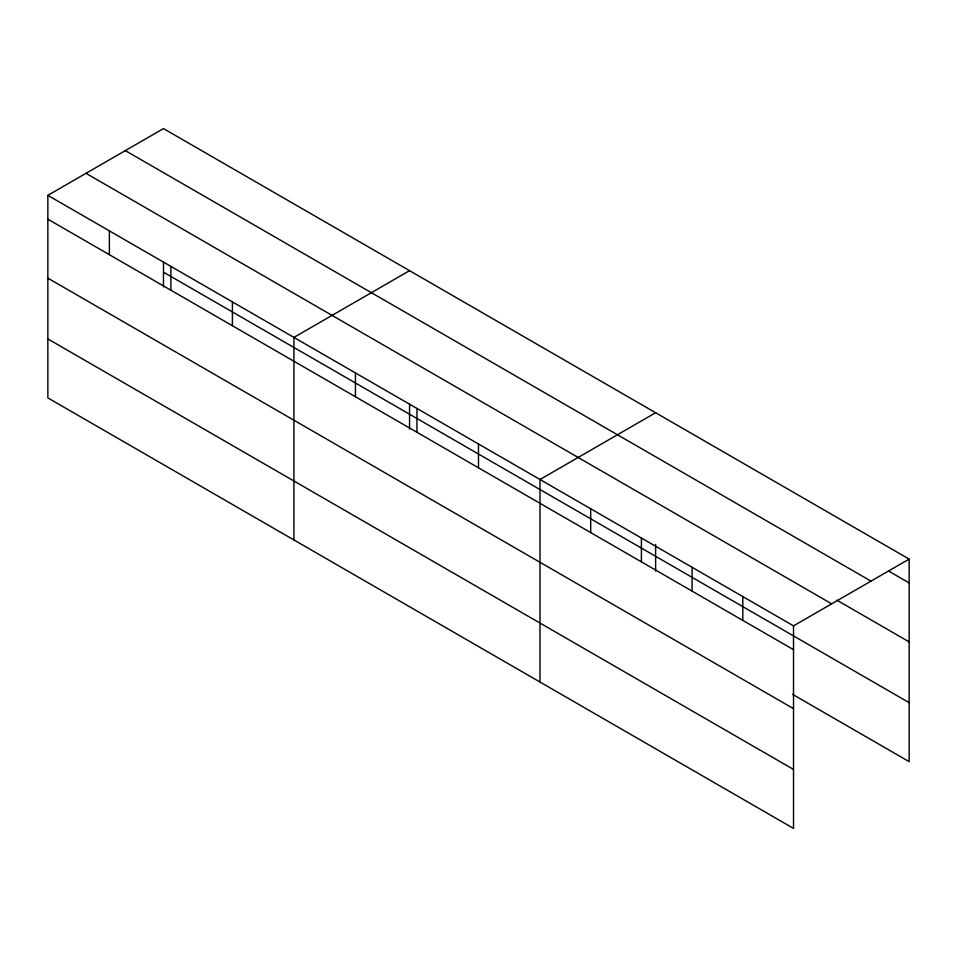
<?xml version="1.0" encoding="UTF-8"?>
<svg xmlns="http://www.w3.org/2000/svg" width="957" height="957" viewBox="0 0 957 957"><rect width="100%" height="100%" fill="white"/><g stroke="black" fill="none" stroke-linecap="round" stroke-linejoin="round"><path stroke-width="1.44" d="M793.52 708.659L793.52 625.866L47.85 195.348L47.85 397.897L793.52 828.403L793.52 708.659L47.85 278.152M792.528 694.315L909.15 761.652L909.15 559.103L163.48 128.597L47.85 195.348M409.548 270.664L293.919 337.414L293.919 539.963M655.617 412.73L539.987 479.493L539.987 682.03M793.52 625.866L909.15 559.103M888.874 571.221L909.15 582.921M125.319 150.62L870.99 581.126M836.897 600.183L909.15 641.908M86.01 173.325L831.681 603.831M163.48 272.159L909.15 702.665M47.85 219.177L793.52 649.683M47.85 338.922L793.52 769.428M742.811 596.582L742.811 620.411M692.102 567.31L692.102 591.139M655.617 544.437L655.617 571.042M641.405 538.037L641.405 561.867M590.696 508.765L590.696 532.582M478.476 443.976L478.476 467.794M416.953 408.448L416.953 432.277M409.548 403.854L409.548 428.975M355.442 372.931L355.442 396.76M232.407 301.898L232.407 325.727M170.884 266.381L170.884 290.21M163.48 261.787L163.48 286.909M109.373 230.864L109.373 254.694"/></g></svg>
